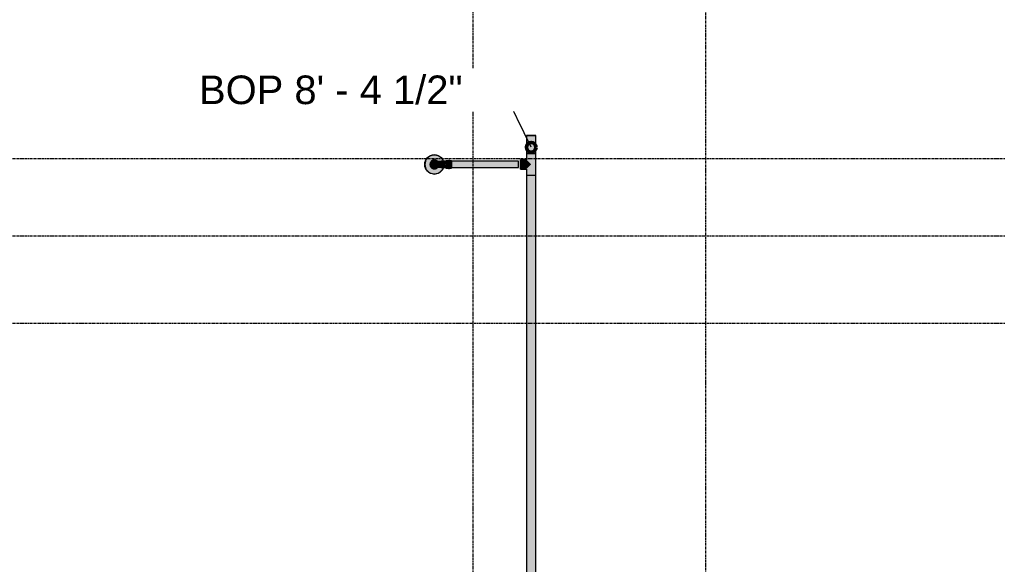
# Model space of a CAD drawing. Header units: inches. Extents: x -3679 to 241, y -496 to 1784.
# Drawn here: x -705.7 to -503.7, y 409.2 to 521.6 of the extents above; entities that cross this region are included whole.
import ezdxf

# ---------------------------------------------------------------- set-up
doc = ezdxf.new("R2010")
doc.units = ezdxf.units.IN
doc.header["$MEASUREMENT"] = 0
doc.linetypes.add('Grid Line', pattern=[0.875, 0.5, -0.125, 0.125, -0.125])
for name, color, linetype, lineweight in [('A-ANNO-NOTE', 250, 'Continuous', 9), ('G-ANNO-DIMS', 251, 'Continuous', 9), ('P-PIPE', 1, 'Continuous', 9), ('P-PIPE-CNTR', 1, 'Continuous', 9), ('S-GRID', 8, 'Continuous', 9)]:
    doc.layers.add(name, color=color, linetype=linetype, lineweight=lineweight)
doc.styles.add('Arial_1', font='arial.ttf', dxfattribs={"height": 5.901198})

# ---------------------------------------------------------------- blocks, each defined once
blk = doc.blocks.new('Victaulic-VicPress316-Elbow 90-45deg Style P568_P571 - Standard-1200239-LOWER PARKING')
at = {"layer": 'P-PIPE'}
for points in [[(-620.84, 491.74), (-620.77, 491.74), (-620.54, 492.28), (-620, 492.51), (-619.46, 492.28), (-619.23, 491.74), (-619.09, 491.74), (-619.11, 491.95), (-619.16, 492.09), (-619.33, 492.36), (-619.54, 492.52), (-619.67, 492.59), (-619.89, 492.64), (-620.02, 492.65), (-620.18, 492.6), (-620.33, 492.59), (-620.54, 492.47), (-620.67, 492.36), (-620.85, 492.07), (-620.9, 491.91), (-620.91, 491.74)], [(-619.98, 490.83), (-619.82, 490.88), (-619.67, 490.89), (-619.46, 491.01), (-619.33, 491.12), (-619.15, 491.41), (-619.16, 491.74), (-619.23, 491.74), (-619.46, 491.2), (-620, 490.98), (-620.54, 491.2), (-620.77, 491.74), (-620.84, 491.74), (-620.85, 491.41), (-620.67, 491.12), (-620.46, 490.96), (-620.33, 490.89), (-620.16, 490.85)], [(-620.73, 491.74), (-620.66, 491.74), (-620.62, 491.95), (-620.57, 492.07), (-620.46, 492.21), (-620.33, 492.31), (-620.17, 492.38), (-620, 492.4), (-619.83, 492.38), (-619.67, 492.31), (-619.54, 492.21), (-619.43, 492.07), (-619.36, 491.91), (-619.34, 491.74), (-619.23, 491.74), (-619.46, 492.28), (-620, 492.51), (-620.54, 492.28), (-620.77, 491.74)], [(-619.3, 491.09), (-618.61, 491.1), (-618.62, 491.74), (-619.16, 491.74), (-619.16, 491.39), (-619.33, 491.12), (-619.38, 491.09), (-619.33, 491.09)], [(-618.61, 491.74), (-618.61, 492.4), (-619.36, 492.39), (-619.3, 492.32), (-619.15, 492.07), (-619.1, 491.89), (-619.09, 491.74), (-618.62, 491.74)], [(-618.42, 491.74), (-617.78, 491.76), (-617.75, 491.95), (-617.76, 492.1), (-617.76, 492.17), (-617.77, 492.22), (-617.75, 492.32), (-617.76, 492.39), (-617.79, 492.4), (-618.61, 492.39), (-618.61, 491.74), (-618.46, 491.74)], [(-617.78, 491.09), (-617.74, 491.11), (-617.76, 491.23), (-617.77, 491.28), (-617.76, 491.31), (-617.76, 491.51), (-617.75, 491.58), (-617.79, 491.74), (-618.61, 491.74), (-618.61, 491.09), (-617.79, 491.09)], [(-617.78, 491.74), (-617.56, 491.74), (-617.56, 492.51), (-617.64, 492.5), (-617.78, 492.4), (-617.75, 492.36), (-617.76, 492.27), (-617.77, 492.2), (-617.76, 492.17), (-617.76, 491.97), (-617.76, 491.86), (-617.78, 491.74)], [(-617.56, 490.98), (-617.56, 491.74), (-617.78, 491.73), (-617.75, 491.57), (-617.76, 491.39), (-617.76, 491.31), (-617.78, 491.27), (-617.75, 491.15), (-617.76, 491.1), (-617.78, 491.08), (-617.7, 491.02), (-617.62, 490.99)], [(-617.24, 491.74), (-617.11, 491.74), (-617.11, 492.51), (-617.56, 492.5), (-617.56, 491.74)], [(-617.56, 490.98), (-617.11, 490.99), (-617.11, 491.74), (-617.56, 491.74), (-617.56, 490.99)], [(-616.89, 491.74), (-616.82, 491.74), (-616.82, 492.51), (-616.87, 492.61), (-616.96, 492.65), (-617.06, 492.59), (-617.11, 492.51), (-617.11, 491.74), (-616.96, 491.74)], [(-616.96, 490.83), (-616.86, 490.89), (-616.82, 490.98), (-616.82, 491.74), (-617.11, 491.74), (-617.11, 490.98), (-617.06, 490.88), (-617, 490.85)], [(-616.48, 491.74), (-616.48, 492.51), (-616.82, 492.5), (-616.82, 491.74)], [(-616.82, 490.98), (-616.48, 490.98), (-616.48, 491.74), (-616.82, 491.74), (-616.82, 491.02)]]:
    blk.add_hatch(color=256, dxfattribs=at).paths.add_polyline_path(points, flags=0)
h = blk.add_hatch(color=256, dxfattribs=at)
h.paths.add_polyline_path([(-620, 490.98), (-619.54, 491.17), (-619.54, 491.28), (-619.67, 491.17), (-619.83, 491.11), (-620, 491.09), (-620.17, 491.11), (-620.33, 491.17), (-620.46, 491.28), (-620.57, 491.41), (-620.64, 491.57), (-620.66, 491.74), (-620.77, 491.74), (-620.54, 491.2), (-620.16, 491.04)], flags=0)
h.paths.add_polyline_path([(-619.54, 491.17), (-619.46, 491.2), (-619.34, 491.48), (-619.34, 491.74), (-619.36, 491.57), (-619.43, 491.41), (-619.54, 491.28)], flags=0)
h.paths.add_polyline_path([(-619.34, 491.48), (-619.23, 491.74), (-619.34, 491.74)], flags=0)
for p, q in [((-617.72, 492.4), (-618.61, 492.4)), ((-618.61, 491.09), (-617.71, 491.09)), ((-617.11, 492.51), (-617.56, 492.51)), ((-617.56, 490.98), (-617.11, 490.98)), ((-616.48, 492.51), (-616.82, 492.51)), ((-616.82, 490.98), (-616.48, 490.98))]:
    blk.add_line(p, q, dxfattribs=at)
at = {"layer": 'P-PIPE', "flags": 128}
for points in [[(-619.09, 491.74), (-619.09, 491.78), (-619.09, 491.82), (-619.09, 491.85), (-619.1, 491.89), (-619.11, 491.92), (-619.11, 491.96), (-619.12, 491.99), (-619.13, 492.03), (-619.15, 492.06), (-619.16, 492.1), (-619.17, 492.13), (-619.19, 492.16), (-619.21, 492.2), (-619.23, 492.23), (-619.25, 492.26), (-619.27, 492.29), (-619.29, 492.32), (-619.31, 492.34), (-619.34, 492.37), (-619.36, 492.4), (-619.39, 492.42), (-619.42, 492.45), (-619.45, 492.47), (-619.48, 492.49), (-619.51, 492.51), (-619.54, 492.53), (-619.57, 492.55), (-619.6, 492.56), (-619.64, 492.58), (-619.67, 492.59), (-619.7, 492.61), (-619.74, 492.62), (-619.77, 492.63), (-619.81, 492.63), (-619.84, 492.64), (-619.88, 492.65), (-619.92, 492.65), (-619.95, 492.65), (-619.99, 492.65), (-620.03, 492.65), (-620.06, 492.65), (-620.1, 492.65), (-620.14, 492.64), (-620.17, 492.64), (-620.21, 492.63), (-620.24, 492.62), (-620.28, 492.61), (-620.31, 492.6), (-620.35, 492.59), (-620.38, 492.57), (-620.41, 492.56), (-620.44, 492.54), (-620.48, 492.52), (-620.51, 492.5), (-620.54, 492.48), (-620.57, 492.46), (-620.59, 492.43), (-620.62, 492.41), (-620.65, 492.39), (-620.67, 492.36), (-620.7, 492.33), (-620.72, 492.3), (-620.74, 492.27), (-620.76, 492.24), (-620.78, 492.21), (-620.8, 492.18), (-620.82, 492.15), (-620.83, 492.12), (-620.85, 492.08), (-620.86, 492.05), (-620.87, 492.01), (-620.88, 491.98), (-620.89, 491.94), (-620.9, 491.91), (-620.9, 491.87), (-620.91, 491.84), (-620.91, 491.8), (-620.91, 491.76), (-620.91, 491.74)], [(-620.91, 491.74), (-620.91, 491.71), (-620.91, 491.67), (-620.91, 491.63), (-620.9, 491.6), (-620.89, 491.56), (-620.89, 491.53), (-620.88, 491.49), (-620.87, 491.46), (-620.85, 491.42), (-620.84, 491.39), (-620.83, 491.35), (-620.81, 491.32), (-620.79, 491.29), (-620.77, 491.26), (-620.75, 491.23), (-620.73, 491.2), (-620.71, 491.17), (-620.69, 491.14), (-620.66, 491.11), (-620.64, 491.09), (-620.61, 491.06), (-620.58, 491.04), (-620.55, 491.02), (-620.52, 491), (-620.49, 490.98), (-620.46, 490.96), (-620.43, 490.94), (-620.4, 490.92), (-620.36, 490.91), (-620.33, 490.89), (-620.3, 490.88), (-620.26, 490.87), (-620.23, 490.86), (-620.19, 490.85), (-620.15, 490.84), (-620.12, 490.84), (-620.08, 490.83), (-620.05, 490.83), (-620.01, 490.83), (-619.97, 490.83), (-619.94, 490.83), (-619.9, 490.84), (-619.86, 490.84), (-619.83, 490.85), (-619.79, 490.85), (-619.76, 490.86), (-619.72, 490.87), (-619.69, 490.89), (-619.65, 490.9), (-619.62, 490.91), (-619.59, 490.93), (-619.56, 490.95), (-619.52, 490.96), (-619.49, 490.98), (-619.46, 491.01), (-619.43, 491.03), (-619.41, 491.05), (-619.38, 491.07), (-619.35, 491.1), (-619.33, 491.13), (-619.3, 491.15), (-619.28, 491.18), (-619.26, 491.21), (-619.24, 491.24), (-619.22, 491.27), (-619.2, 491.3), (-619.18, 491.34), (-619.17, 491.37), (-619.15, 491.4), (-619.14, 491.44), (-619.13, 491.47), (-619.12, 491.51), (-619.11, 491.54), (-619.1, 491.58), (-619.1, 491.61), (-619.09, 491.65), (-619.09, 491.69), (-619.09, 491.72), (-619.09, 491.74)], [(-620, 491.09), (-620, 491.09), (-620, 491.09)], [(-619.38, 492.4), (-619.36, 492.4), (-619.31, 492.4), (-619.26, 492.4), (-619.21, 492.4), (-619.16, 492.4), (-619.11, 492.4), (-619.06, 492.4), (-619.01, 492.4), (-618.95, 492.4), (-618.9, 492.4), (-618.84, 492.4), (-618.79, 492.4), (-618.73, 492.4), (-618.68, 492.4), (-618.62, 492.4), (-618.61, 492.4)], [(-618.61, 491.09), (-618.66, 491.09), (-618.72, 491.09), (-618.77, 491.09), (-618.83, 491.09), (-618.88, 491.09), (-618.94, 491.09), (-618.99, 491.09), (-619.05, 491.09), (-619.1, 491.09), (-619.15, 491.09), (-619.2, 491.09), (-619.25, 491.09), (-619.3, 491.09), (-619.35, 491.09), (-619.38, 491.09)], [(-617.78, 492.4), (-617.77, 492.41), (-617.77, 492.42), (-617.76, 492.43), (-617.75, 492.43), (-617.74, 492.44), (-617.73, 492.45), (-617.73, 492.45), (-617.72, 492.46), (-617.71, 492.47), (-617.7, 492.47), (-617.69, 492.48), (-617.68, 492.48), (-617.67, 492.49), (-617.66, 492.49), (-617.65, 492.49), (-617.64, 492.5), (-617.63, 492.5), (-617.62, 492.5), (-617.61, 492.51), (-617.6, 492.51), (-617.58, 492.51), (-617.57, 492.51), (-617.56, 492.51), (-617.56, 492.51)], [(-617.56, 490.98), (-617.57, 490.98), (-617.58, 490.98), (-617.59, 490.98), (-617.6, 490.98), (-617.62, 490.98), (-617.63, 490.98), (-617.64, 490.99), (-617.65, 490.99), (-617.66, 490.99), (-617.67, 491), (-617.68, 491), (-617.69, 491.01), (-617.7, 491.01), (-617.71, 491.02), (-617.71, 491.02), (-617.72, 491.03), (-617.73, 491.04), (-617.74, 491.04), (-617.75, 491.05), (-617.76, 491.06), (-617.76, 491.07), (-617.77, 491.08), (-617.78, 491.08), (-617.78, 491.09)], [(-617.11, 492.51), (-617.11, 492.52), (-617.11, 492.52), (-617.11, 492.53), (-617.11, 492.53), (-617.11, 492.54), (-617.11, 492.54), (-617.1, 492.55), (-617.1, 492.55), (-617.1, 492.56), (-617.1, 492.57), (-617.1, 492.57), (-617.09, 492.58), (-617.09, 492.58), (-617.09, 492.59), (-617.08, 492.59), (-617.08, 492.6), (-617.08, 492.6), (-617.07, 492.61), (-617.07, 492.61), (-617.07, 492.61), (-617.06, 492.62), (-617.06, 492.62), (-617.05, 492.62), (-617.05, 492.63), (-617.04, 492.63), (-617.04, 492.63), (-617.03, 492.64), (-617.03, 492.64), (-617.02, 492.64), (-617.02, 492.64), (-617.01, 492.65), (-617.01, 492.65), (-617, 492.65), (-616.99, 492.65), (-616.99, 492.65), (-616.98, 492.65), (-616.98, 492.65), (-616.97, 492.65), (-616.97, 492.65), (-616.96, 492.65), (-616.95, 492.65), (-616.95, 492.65), (-616.94, 492.65), (-616.94, 492.65), (-616.93, 492.65), (-616.93, 492.65), (-616.92, 492.65), (-616.91, 492.65), (-616.91, 492.64), (-616.9, 492.64), (-616.9, 492.64), (-616.89, 492.64), (-616.89, 492.63), (-616.88, 492.63), (-616.88, 492.63), (-616.87, 492.62), (-616.87, 492.62), (-616.86, 492.62), (-616.86, 492.61), (-616.86, 492.61), (-616.85, 492.6), (-616.85, 492.6), (-616.85, 492.59), (-616.84, 492.59), (-616.84, 492.58), (-616.84, 492.58), (-616.83, 492.57), (-616.83, 492.57), (-616.83, 492.56), (-616.83, 492.56), (-616.83, 492.55), (-616.82, 492.55), (-616.82, 492.54), (-616.82, 492.54), (-616.82, 492.53), (-616.82, 492.52), (-616.82, 492.52), (-616.82, 492.51), (-616.82, 492.51)], [(-617.11, 492.47), (-617.11, 492.48), (-617.11, 492.49), (-617.11, 492.49), (-617.11, 492.5), (-617.11, 492.5), (-617.11, 492.51), (-617.11, 492.51), (-617.11, 492.51), (-617.11, 492.51)], [(-617.11, 492.51), (-617.11, 492.51), (-617.11, 492.51), (-617.11, 492.5), (-617.11, 492.5), (-617.11, 492.49), (-617.11, 492.49), (-617.11, 492.48), (-617.11, 492.47), (-617.11, 492.46), (-617.11, 492.45), (-617.11, 492.44), (-617.11, 492.42), (-617.11, 492.41), (-617.11, 492.39), (-617.11, 492.38), (-617.11, 492.36), (-617.11, 492.34), (-617.11, 492.32), (-617.11, 492.3), (-617.11, 492.28), (-617.11, 492.25), (-617.11, 492.23), (-617.11, 492.21), (-617.11, 492.18), (-617.11, 492.16), (-617.11, 492.13), (-617.11, 492.1), (-617.11, 492.08), (-617.11, 492.05), (-617.11, 492.02), (-617.11, 491.99), (-617.11, 491.96), (-617.11, 491.93), (-617.11, 491.9), (-617.11, 491.87), (-617.11, 491.84), (-617.11, 491.81), (-617.11, 491.78), (-617.11, 491.75), (-617.11, 491.74)], [(-617.11, 491.74), (-617.11, 491.71), (-617.11, 491.68), (-617.11, 491.65), (-617.11, 491.62), (-617.11, 491.59), (-617.11, 491.56), (-617.11, 491.53), (-617.11, 491.5), (-617.11, 491.47), (-617.11, 491.44), (-617.11, 491.42), (-617.11, 491.39), (-617.11, 491.36), (-617.11, 491.34), (-617.11, 491.31), (-617.11, 491.28), (-617.11, 491.26), (-617.11, 491.24), (-617.11, 491.21), (-617.11, 491.19), (-617.11, 491.17), (-617.11, 491.15), (-617.11, 491.13), (-617.11, 491.11), (-617.11, 491.1), (-617.11, 491.08), (-617.11, 491.07), (-617.11, 491.05), (-617.11, 491.04), (-617.11, 491.03), (-617.11, 491.02), (-617.11, 491.01), (-617.11, 491), (-617.11, 490.99), (-617.11, 490.99), (-617.11, 490.98), (-617.11, 490.98), (-617.11, 490.98), (-617.11, 490.98), (-617.11, 490.98)], [(-617.11, 490.98), (-617.11, 490.98), (-617.11, 490.98), (-617.11, 490.98), (-617.11, 490.99), (-617.11, 490.99), (-617.11, 491), (-617.11, 491.01), (-617.11, 491.02)], [(-616.82, 490.98), (-616.82, 490.97), (-616.82, 490.96), (-616.82, 490.96), (-616.82, 490.95), (-616.82, 490.95), (-616.82, 490.94), (-616.82, 490.94), (-616.83, 490.93), (-616.83, 490.92), (-616.83, 490.92), (-616.83, 490.91), (-616.83, 490.91), (-616.84, 490.9), (-616.84, 490.9), (-616.84, 490.89), (-616.85, 490.89), (-616.85, 490.88), (-616.85, 490.88), (-616.86, 490.88), (-616.86, 490.87), (-616.87, 490.87), (-616.87, 490.86), (-616.88, 490.86), (-616.88, 490.86), (-616.89, 490.85), (-616.89, 490.85), (-616.9, 490.85), (-616.9, 490.85), (-616.91, 490.84), (-616.91, 490.84), (-616.92, 490.84), (-616.92, 490.84), (-616.93, 490.84), (-616.93, 490.83), (-616.94, 490.83), (-616.94, 490.83), (-616.95, 490.83), (-616.96, 490.83), (-616.96, 490.83), (-616.97, 490.83), (-616.97, 490.83), (-616.98, 490.83), (-616.99, 490.83), (-616.99, 490.83), (-617, 490.83), (-617, 490.84), (-617.01, 490.84), (-617.01, 490.84), (-617.02, 490.84), (-617.02, 490.84), (-617.03, 490.85), (-617.03, 490.85), (-617.04, 490.85), (-617.04, 490.86), (-617.05, 490.86), (-617.05, 490.86), (-617.06, 490.87), (-617.06, 490.87), (-617.07, 490.87), (-617.07, 490.88), (-617.08, 490.88), (-617.08, 490.89), (-617.08, 490.89), (-617.09, 490.9), (-617.09, 490.9), (-617.09, 490.91), (-617.09, 490.91), (-617.1, 490.92), (-617.1, 490.92), (-617.1, 490.93), (-617.1, 490.93), (-617.1, 490.94), (-617.11, 490.94), (-617.11, 490.95), (-617.11, 490.96), (-617.11, 490.96), (-617.11, 490.97), (-617.11, 490.97), (-617.11, 490.98)], [(-616.82, 491.74), (-616.82, 491.77), (-616.82, 491.8), (-616.82, 491.83), (-616.82, 491.86), (-616.82, 491.9), (-616.82, 491.92), (-616.82, 491.95), (-616.82, 491.98), (-616.82, 492.01), (-616.82, 492.04), (-616.82, 492.07), (-616.82, 492.1), (-616.82, 492.12), (-616.82, 492.15), (-616.82, 492.18), (-616.82, 492.2), (-616.82, 492.22), (-616.82, 492.25), (-616.82, 492.27), (-616.82, 492.29), (-616.82, 492.31), (-616.82, 492.33), (-616.82, 492.35), (-616.82, 492.37), (-616.82, 492.39), (-616.82, 492.4), (-616.82, 492.42), (-616.82, 492.43), (-616.82, 492.45), (-616.82, 492.46), (-616.82, 492.47), (-616.82, 492.48), (-616.82, 492.49), (-616.82, 492.49), (-616.82, 492.5), (-616.82, 492.5), (-616.82, 492.51), (-616.82, 492.51), (-616.82, 492.51), (-616.82, 492.51)], [(-616.82, 492.51), (-616.82, 492.51), (-616.82, 492.51), (-616.82, 492.5), (-616.82, 492.5), (-616.82, 492.49), (-616.82, 492.49), (-616.82, 492.48), (-616.82, 492.47)], [(-616.82, 490.98), (-616.82, 490.98), (-616.82, 490.98), (-616.82, 490.98), (-616.82, 490.99), (-616.82, 490.99), (-616.82, 491), (-616.82, 491.01), (-616.82, 491.02), (-616.82, 491.03), (-616.82, 491.04), (-616.82, 491.05), (-616.82, 491.06), (-616.82, 491.08), (-616.82, 491.09), (-616.82, 491.11), (-616.82, 491.13), (-616.82, 491.15), (-616.82, 491.17), (-616.82, 491.19), (-616.82, 491.21), (-616.82, 491.23), (-616.82, 491.25), (-616.82, 491.28), (-616.82, 491.3), (-616.82, 491.33), (-616.82, 491.35), (-616.82, 491.38), (-616.82, 491.41), (-616.82, 491.44), (-616.82, 491.46), (-616.82, 491.49), (-616.82, 491.52), (-616.82, 491.55), (-616.82, 491.58), (-616.82, 491.61), (-616.82, 491.64), (-616.82, 491.67), (-616.82, 491.7), (-616.82, 491.73), (-616.82, 491.74)], [(-616.82, 491.02), (-616.82, 491.01), (-616.82, 491), (-616.82, 490.99), (-616.82, 490.99), (-616.82, 490.98), (-616.82, 490.98), (-616.82, 490.98), (-616.82, 490.98), (-616.82, 490.98)]]:
    blk.add_lwpolyline(points, dxfattribs=at)
at = {"layer": 'P-PIPE'}
for start, end in [(0, 180), (180, 0)]:
    blk.add_arc((-620, 491.74), 0.766, start, end, dxfattribs=at)
for centre, start_param, end_param in [((-617.11, 491.74), 0, 1.570796), ((-617.11, 491.74), 1.570796, 3.141593), ((-616.82, 491.74), 0, 1.570796), ((-616.82, 491.74), 1.570796, 3.141593), ((-616.48, 491.74), 0, 1.570796), ((-616.48, 491.74), 1.570796, 3.141593)]:
    blk.add_ellipse(centre, major_axis=(0, 0.767), ratio=0.000004, start_param=start_param, end_param=end_param, dxfattribs=at)

msp = doc.modelspace()

# ---------------------------------------------------------------- hatches: boundary and pattern name
at = {"layer": 'A-ANNO-NOTE'}
msp.add_hatch(color=256, dxfattribs=at).paths.add_polyline_path([(-620, 489.74), (-619, 490.01), (-618.27, 490.74), (-618, 491.74), (-618.27, 492.74), (-619, 493.47), (-620, 493.74), (-621, 493.47), (-621.73, 492.74), (-622, 491.74), (-621.73, 490.74), (-621, 490.01)], flags=0)
h = msp.add_hatch(color=256, dxfattribs=at)
edge = h.paths.add_edge_path(flags=0)
edge.add_arc((-620, 491.74), 2, 0, 360)
at = {"layer": 'P-PIPE'}
for points in [[(-600, 493.98), (-600, 497.69), (-600.95, 497.7), (-600.95, 493.99), (-600.47, 493.98), (-600.18, 493.98)], [(-600, 493.98), (-599.05, 493.99), (-599.05, 497.7), (-599.52, 497.69), (-600, 497.69), (-600, 497.25)], [(-620, 491.09), (-619.83, 491.11), (-619.67, 491.17), (-619.54, 491.28), (-619.43, 491.41), (-619.36, 491.57), (-619.34, 491.74), (-619.38, 491.95), (-619.43, 492.07), (-619.54, 492.21), (-619.67, 492.31), (-619.83, 492.38), (-620, 492.4), (-620.17, 492.38), (-620.33, 492.31), (-620.46, 492.21), (-620.57, 492.07), (-620.64, 491.91), (-620.66, 491.74), (-620.64, 491.57), (-620.57, 491.41), (-620.46, 491.28), (-620.33, 491.17), (-620.17, 491.11)], [(-607.26, 491.74), (-602.65, 491.74), (-602.65, 492.4), (-616.48, 492.4), (-616.48, 491.74), (-615.68, 491.74)], [(-615.68, 491.09), (-602.65, 491.09), (-602.65, 491.41), (-602.65, 491.74), (-616.48, 491.73), (-616.48, 491.09)], [(-600.95, 490.79), (-600.53, 491.21), (-600, 491.74), (-600.95, 492.69), (-602.24, 492.69), (-602.24, 492.21), (-602.24, 490.79)], [(-602.24, 490.79), (-602.24, 492.27), (-602.24, 490.82)], [(-600, 360.54), (-599.05, 360.54), (-599.05, 489.5), (-599.52, 489.5), (-600, 489.49), (-600, 360.54)]]:
    msp.add_hatch(color=256, dxfattribs=at).paths.add_polyline_path(points, flags=0)
h = msp.add_hatch(color=256, dxfattribs=at)
h.paths.add_polyline_path([(-599.32, 489.5), (-599.05, 489.5), (-599.05, 493.99), (-599.17, 493.98)], flags=0)
h.paths.add_polyline_path([(-599.32, 489.5), (-599.17, 493.98), (-599.32, 493.98)], flags=0)
h.paths.add_polyline_path([(-600.92, 490.83), (-600.95, 490.79), (-600.95, 489.5), (-600.92, 489.5), (-600.92, 490.82)], flags=0)
h.paths.add_polyline_path([(-600, 489.49), (-599.32, 489.5), (-599.32, 493.98), (-600.95, 493.99), (-600.95, 492.69), (-600, 491.74), (-600.92, 490.83), (-600.92, 489.5), (-600, 489.49)], flags=0)
h = msp.add_hatch(color=256, dxfattribs=at)
h.paths.add_polyline_path([(-600.47, 489.5), (-600.47, 489.49), (-600.47, 486.65)], flags=0)
h.paths.add_polyline_path([(-600.95, 360.54), (-600, 360.54), (-600, 489.49), (-600.95, 489.5), (-600.95, 370.04)], flags=0)

# ---------------------------------------------------------------- linework, layer by layer
at = {"layer": 'A-ANNO-NOTE'}
for p, q in [((-621, 493.47), (-621.73, 492.74)), ((-620, 493.74), (-621, 493.47)), ((-619, 493.47), (-620, 493.74)), ((-618.27, 492.74), (-619, 493.47)), ((-621.73, 492.74), (-622, 491.74)), ((-622, 491.74), (-621.73, 490.74)), ((-618, 491.74), (-618.27, 492.74)), ((-618.27, 490.74), (-618, 491.74)), ((-621.73, 490.74), (-621, 490.01)), ((-621, 490.01), (-620, 489.74)), ((-620, 489.74), (-619, 490.01)), ((-619, 490.01), (-618.27, 490.74))]:
    msp.add_line(p, q, dxfattribs=at)
msp.add_circle((-620, 491.74), 2, dxfattribs=at)
at = {"layer": 'G-ANNO-DIMS'}
for p, q in [((-605.85, 507.29), (-613.05, 507.29)), ((-600, 495.29), (-605.85, 507.29))]:
    msp.add_line(p, q, dxfattribs=at)
at = {"layer": 'G-ANNO-DIMS', "lineweight": 50}
msp.add_circle((-600, 495.29), 1, dxfattribs=at)
at = {"layer": 'P-PIPE'}
for p, q in [((-600.95, 497.7), (-600.95, 493.99)), ((-599.05, 493.99), (-599.05, 497.7)), ((-600.95, 493.99), (-600.95, 492.69)), ((-599.05, 489.5), (-599.05, 493.99)), ((-602.65, 492.4), (-616.48, 492.4)), ((-616.48, 491.09), (-602.65, 491.09)), ((-600.95, 492.69), (-602.24, 492.69)), ((-602.24, 490.79), (-600.95, 490.79)), ((-600.95, 490.79), (-600.95, 489.5)), ((-600.95, 489.5), (-600.95, 360.54)), ((-599.05, 360.54), (-599.05, 489.5))]:
    msp.add_line(p, q, dxfattribs=at)
for centre, radius, start, end in [((-620, 491.74), 0.657, 0, 180), ((-620, 491.74), 0.658, 180, 0), ((-620, 491.41), 0.329, 90, 270), ((-620, 492.07), 0.329, 270, 90)]:
    msp.add_arc(centre, radius, start, end, dxfattribs=at)
for centre, major_axis, ratio, start_param, end_param in [((-600, 497.7), (0.95, 0), 0.004167, 1.570796, 3.141593), ((-600, 497.7), (0.95, 0), 0.004167, 3.141593, 4.712389), ((-600, 497.7), (0.95, 0), 0.004167, 0, 1.570796), ((-600, 497.7), (0.95, 0), 0.004167, 4.712389, 6.283185), ((-600, 493.99), (0.951, 0), 0.004167, 3.146406, 3.404817), ((-600, 493.99), (0.951, 0), 0.004167, 3.408206, 3.665602), ((-600, 493.99), (0.951, 0), 0.004167, 3.670005, 3.927177), ((-600, 493.99), (0.95, 0), 0.004167, 3.930567, 4.18879), ((-600, 493.99), (0.951, 0), 0.004167, 3.931804, 4.188868), ((-600, 493.99), (0.95, 0), 0.004167, 4.192876, 4.45059), ((-600, 493.99), (0.951, 0), 0.004167, 4.193604, 4.450595), ((-600, 493.99), (0.95, 0), 0.004167, 4.455083, 4.712389), ((-600, 493.99), (0.951, 0), 0.004167, 4.455403, 4.712337), ((-600, 493.99), (0.95, 0), 0.004167, 4.717262, 4.974188), ((-600, 493.99), (0.951, 0), 0.004167, 4.717203, 4.974082), ((-600, 493.99), (0.95, 0), 0.004167, 4.979469, 5.235988), ((-600, 493.99), (0.951, 0), 0.004167, 4.979002, 5.235823), ((-600, 493.99), (0.95, 0), 0.004167, 5.241778, 5.497787), ((-600, 493.99), (0.951, 0), 0.004167, 5.240801, 5.49755), ((-600, 493.99), (0.951, 0), 0.004167, 5.502601, 5.759238), ((-600, 493.99), (0.951, 0), 0.004167, 5.7644, 6.020805), ((-600, 493.99), (0.951, 0), 0.004167, 6.0262, 6.283185), ((-602.65, 491.74), (0, 0.658), 0.004814, 4.712389, 6.283185), ((-602.65, 491.74), (0, 0.657), 0.004814, 3.141593, 4.712389), ((-602.24, 491.74), (0, 0.951), 0.004814, 0, 3.137426), ((-602.24, 491.74), (0, 0.951), 0.004814, 3.141593, 6.279019), ((-600, 489.5), (0.951, 0), 0.004167, 3.146406, 3.404817), ((-600, 489.5), (0.951, 0), 0.004167, 3.408206, 3.665602), ((-600, 489.5), (0.951, 0), 0.004167, 3.670005, 3.927177), ((-600, 489.5), (0.951, 0), 0.004167, 3.931804, 4.188868), ((-600, 489.5), (-0.95, 0), 0.004268, 0.788974, 1.047198), ((-600, 489.5), (0.951, 0), 0.004167, 4.193604, 4.450595), ((-600, 489.5), (-0.95, 0), 0.004268, 1.051283, 1.308997), ((-600, 489.5), (0.951, 0), 0.004167, 4.455403, 4.712337), ((-600, 489.5), (-0.95, 0), 0.004268, 1.31349, 1.570796), ((-600, 489.5), (0.951, 0), 0.004167, 4.717203, 4.974082), ((-600, 489.5), (-0.95, 0), 0.004268, 1.575669, 1.832596), ((-600, 489.5), (0.951, 0), 0.004167, 4.979002, 5.235823), ((-600, 489.5), (-0.95, 0), 0.004268, 1.837877, 2.094395), ((-600, 489.5), (0.951, 0), 0.004167, 5.240801, 5.49755), ((-600, 489.5), (-0.95, 0), 0.004268, 2.100186, 2.356194), ((-600, 489.5), (0.951, 0), 0.004167, 5.502601, 5.759238), ((-600, 489.5), (0.951, 0), 0.004167, 5.7644, 6.020805), ((-600, 489.5), (0.951, 0), 0.004167, 6.0262, 6.283185)]:
    msp.add_ellipse(centre, major_axis=major_axis, ratio=ratio, start_param=start_param, end_param=end_param, dxfattribs=at)
at = {"layer": 'P-PIPE-CNTR'}
for p, q in [((-621, 491.74), (-619, 491.74)), ((-620, 490.74), (-620, 492.74))]:
    msp.add_line(p, q, dxfattribs=at)
at = {"layer": 'S-GRID', "linetype": 'Grid Line'}
for p, q in [((-612, -484.26), (-612, 1771.74)), ((-564, 1771.74), (-564, -484.26)), ((-3666.39, 493), (228, 493)), ((-3666.39, 477), (228, 477)), ((-3666.39, 459), (228, 459))]:
    msp.add_line(p, q, dxfattribs=at)

# ---------------------------------------------------------------- block references
at = {"layer": 'P-PIPE'}
msp.add_blockref('Victaulic-VicPress316-Elbow 90-45deg Style P568_P571 - Standard-1200239-LOWER PARKING', (0, 0), dxfattribs=at)

# ---------------------------------------------------------------- next in the draw order: texts
at = {"layer": 'G-ANNO-DIMS', "insert": (-668.61, 510.09), "char_height": 5.9012, "width": 64.872, "attachment_point": 1, "line_spacing_factor": 0.938532, "style": 'Arial_1', "bg_fill": 3, "box_fill_scale": 1.25, "bg_fill_color": 0, "bg_fill_transparency": 0}
msp.add_mtext('BOP 8\' - 4 1/2"', dxfattribs=at)

doc.saveas('drawing.dxf')
